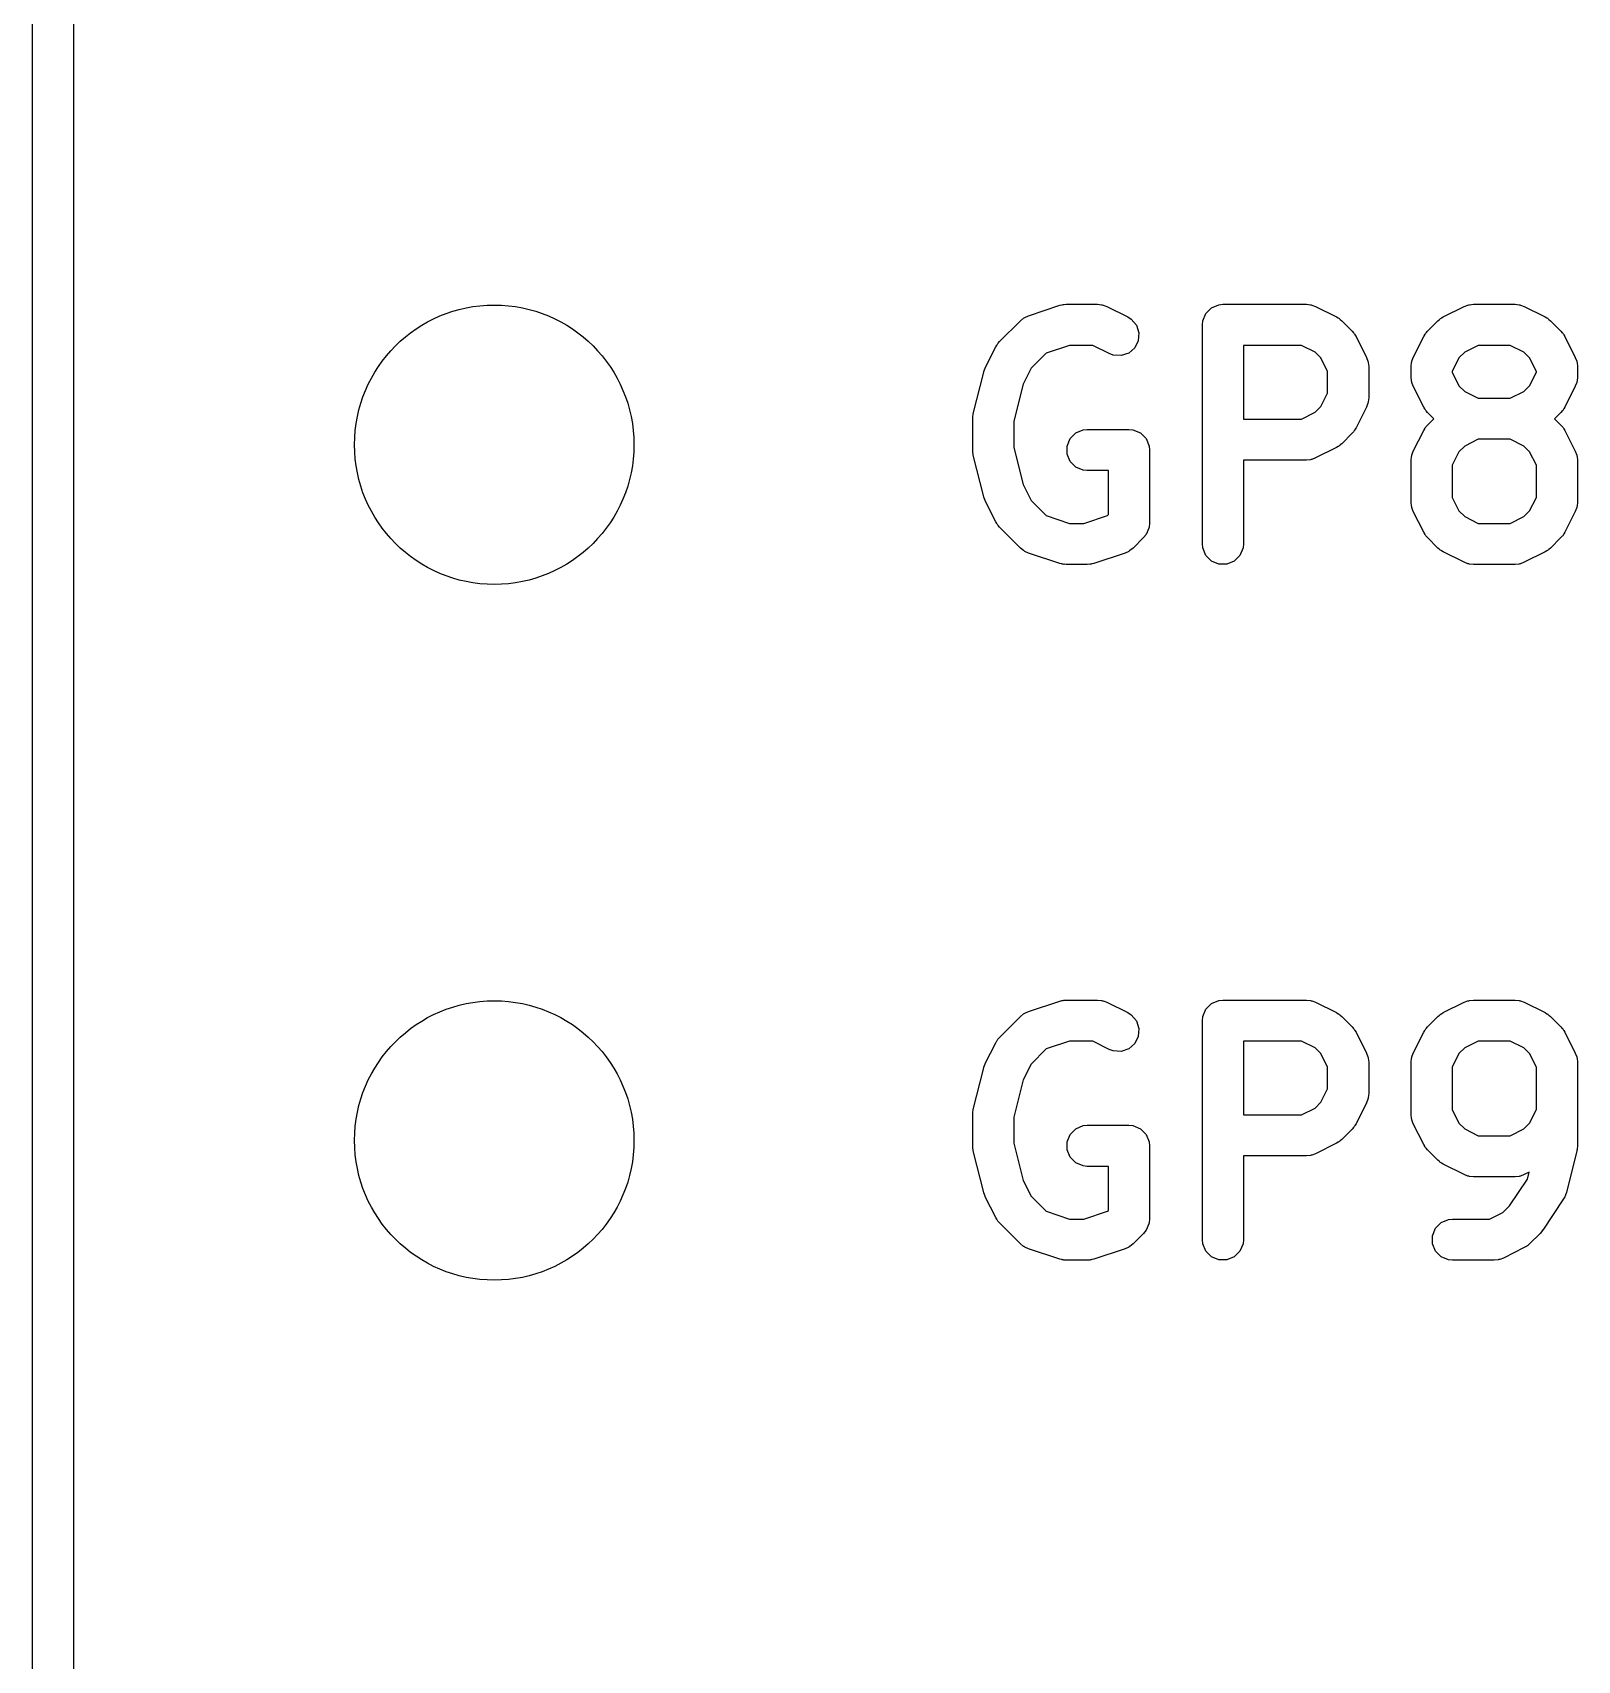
# Model space of a CAD drawing. Extents: x 100 to 226, y -132 to -42.
# Drawn here: x 198.82 to 204.45, y -81.53 to -75.59 of the extents above; entities that cross this region are included whole.
import ezdxf

# ---------------------------------------------------------------- set-up
doc = ezdxf.new("R2010")
doc.units = 0
doc.layers.add('BLACK', color=7, linetype='CONTINUOUS')

msp = doc.modelspace()

# ---------------------------------------------------------------- linework, layer by layer
at = {"layer": 'BLACK', "linetype": 'CONTINUOUS'}
for p, q in [((198.81625, -101.32375), (198.81625, -50.32375)), ((198.96625, -53.06575), (198.96625, -101.24875)), ((202.451342, -76.622989), (202.565628, -76.584894)), ((202.565628, -76.584894), (202.572881, -76.583244)), ((202.572881, -76.583244), (202.574713, -76.582486)), ((202.574713, -76.582486), (202.577367, -76.582224)), ((202.577367, -76.582224), (202.579965, -76.581634)), ((202.579965, -76.581634), (202.581939, -76.581774)), ((202.581939, -76.581774), (202.589345, -76.581045)), ((202.589345, -76.581045), (202.703631, -76.581045)), ((202.703631, -76.581045), (202.718263, -76.582486)), ((202.718263, -76.582486), (202.720752, -76.583517)), ((202.720752, -76.583517), (202.72344, -76.583708)), ((202.72344, -76.583708), (202.737172, -76.588963)), ((202.737172, -76.588963), (202.813362, -76.627058)), ((203.098414, -76.614377), (203.119106, -76.593685)), ((203.119106, -76.593685), (203.146142, -76.582486)), ((203.146142, -76.582486), (203.160774, -76.581045)), ((203.160774, -76.581045), (203.465536, -76.581045)), ((203.465536, -76.581045), (203.480168, -76.582486)), ((203.480168, -76.582486), (203.482657, -76.583517)), ((203.482657, -76.583517), (203.485345, -76.583708)), ((203.485345, -76.583708), (203.499077, -76.588963)), ((203.499077, -76.588963), (203.575267, -76.627058)), ((203.965328, -76.627058), (204.041518, -76.588963)), ((204.041518, -76.588963), (204.05525, -76.583708)), ((204.05525, -76.583708), (204.057937, -76.583517)), ((204.057937, -76.583517), (204.060427, -76.582486)), ((204.060427, -76.582486), (204.075059, -76.581045)), ((204.075059, -76.581045), (204.22744, -76.581045)), ((204.22744, -76.581045), (204.242072, -76.582486)), ((204.242072, -76.582486), (204.244561, -76.583517)), ((204.244561, -76.583517), (204.247249, -76.583708)), ((204.247249, -76.583708), (204.260981, -76.588963)), ((204.260981, -76.588963), (204.337172, -76.627058)), ((202.345836, -76.717297), (202.422026, -76.641107)), ((202.422026, -76.641107), (202.433391, -76.631779)), ((202.433391, -76.631779), (202.435883, -76.630746)), ((202.435883, -76.630746), (202.437917, -76.628983)), ((202.437917, -76.628983), (202.451342, -76.622989)), ((202.813362, -76.627058), (202.825805, -76.63489)), ((202.825805, -76.63489), (202.844978, -76.656998)), ((202.844978, -76.656998), (202.854232, -76.684759)), ((203.085774, -76.656045), (203.087215, -76.641413)), ((203.085774, -77.456045), (203.085774, -76.656045)), ((203.087215, -76.641413), (203.098414, -76.614377)), ((203.575267, -76.627058), (203.581566, -76.631022)), ((203.581566, -76.631022), (203.583394, -76.63178)), ((203.583394, -76.63178), (203.58545, -76.633468)), ((203.58545, -76.633468), (203.58771, -76.63489)), ((203.58771, -76.63489), (203.589009, -76.636388)), ((203.589009, -76.636388), (203.594759, -76.641107)), ((203.594759, -76.641107), (203.632854, -76.679202)), ((203.907741, -76.679202), (203.945836, -76.641107)), ((203.945836, -76.641107), (203.951585, -76.636388)), ((203.951585, -76.636388), (203.952885, -76.63489)), ((203.952885, -76.63489), (203.955144, -76.633468)), ((203.955144, -76.633468), (203.957201, -76.63178)), ((203.957201, -76.63178), (203.959028, -76.631022)), ((203.959028, -76.631022), (203.965328, -76.627058)), ((204.337172, -76.627058), (204.343471, -76.631022)), ((204.343471, -76.631022), (204.345299, -76.63178)), ((204.345299, -76.63178), (204.347355, -76.633468)), ((204.347355, -76.633468), (204.349615, -76.63489)), ((204.349615, -76.63489), (204.350914, -76.636388)), ((204.350914, -76.636388), (204.356664, -76.641107)), ((204.356664, -76.641107), (204.394759, -76.679202)), ((202.339619, -76.724346), (202.341117, -76.723046)), ((202.341117, -76.723046), (202.345836, -76.717297)), ((202.852158, -76.713949), (202.839071, -76.740124)), ((202.854232, -76.684759), (202.852158, -76.713949)), ((203.632854, -76.679202), (203.637574, -76.684954)), ((203.637574, -76.684954), (203.63907, -76.686251)), ((203.63907, -76.686251), (203.640489, -76.688505)), ((203.640489, -76.688505), (203.642181, -76.690567)), ((203.642181, -76.690567), (203.642939, -76.692397)), ((203.642939, -76.692397), (203.646903, -76.698694)), ((203.646903, -76.698694), (203.684999, -76.774884)), ((203.855596, -76.774885), (203.893692, -76.698694)), ((203.893692, -76.698694), (203.897655, -76.692397)), ((203.897655, -76.692397), (203.898414, -76.690567)), ((203.898414, -76.690567), (203.900105, -76.688505)), ((203.900105, -76.688505), (203.901525, -76.686251)), ((203.901525, -76.686251), (203.90302, -76.684954)), ((203.90302, -76.684954), (203.907741, -76.679202)), ((204.394759, -76.679202), (204.399477, -76.684951)), ((204.399477, -76.684951), (204.400976, -76.686251)), ((204.400976, -76.686251), (204.402397, -76.68851)), ((204.402397, -76.68851), (204.404086, -76.690567)), ((204.404086, -76.690567), (204.404843, -76.692394)), ((204.404843, -76.692394), (204.408808, -76.698694)), ((204.408808, -76.698694), (204.446903, -76.774885)), ((202.293692, -76.81298), (202.331787, -76.736789)), ((202.331787, -76.736789), (202.335751, -76.730489)), ((202.335751, -76.730489), (202.336509, -76.728662)), ((202.336509, -76.728662), (202.338197, -76.726605)), ((202.338197, -76.726605), (202.339619, -76.724346)), ((202.515572, -76.759692), (202.460508, -76.814756)), ((202.601515, -76.731045), (202.515572, -76.759692)), ((202.685926, -76.731045), (202.601515, -76.731045)), ((202.74628, -76.761222), (202.685926, -76.731045)), ((202.760012, -76.766477), (202.74628, -76.761222)), ((202.789202, -76.768551), (202.760012, -76.766477)), ((202.816963, -76.759297), (202.789202, -76.768551)), ((202.839071, -76.740124), (202.816963, -76.759297)), ((203.447831, -76.731045), (203.235774, -76.731045)), ((203.235774, -76.731045), (203.235774, -77.000092)), ((203.497299, -76.755779), (203.447831, -76.731045)), ((203.518182, -76.776662), (203.497299, -76.755779)), ((203.542917, -76.826131), (203.518182, -76.776662)), ((203.684999, -76.774884), (203.690254, -76.788616)), ((203.850341, -76.788616), (203.855596, -76.774885)), ((204.022413, -76.776661), (203.997678, -76.826131)), ((204.043296, -76.755779), (204.022413, -76.776661)), ((204.092764, -76.731045), (204.043296, -76.755779)), ((204.209735, -76.731045), (204.092764, -76.731045)), ((204.259204, -76.755779), (204.209735, -76.731045)), ((204.280086, -76.776661), (204.259204, -76.755779)), ((204.304821, -76.82613), (204.280086, -76.776661)), ((204.446903, -76.774885), (204.452158, -76.788617)), ((202.249917, -76.980711), (202.288013, -76.82833)), ((202.288013, -76.82833), (202.288398, -76.82725)), ((202.288398, -76.82725), (202.288437, -76.826712)), ((202.288437, -76.826712), (202.290761, -76.820636)), ((202.290761, -76.820636), (202.29296, -76.814485)), ((202.29296, -76.814485), (202.293282, -76.814049)), ((202.293282, -76.814049), (202.293692, -76.81298)), ((202.460508, -76.814756), (202.431538, -76.872696)), ((203.542917, -76.905005), (203.542917, -76.826131)), ((203.690254, -76.788616), (203.690445, -76.791305)), ((203.690445, -76.791305), (203.691476, -76.793794)), ((203.691476, -76.793794), (203.692917, -76.808426)), ((203.692917, -76.808426), (203.692917, -76.922711)), ((203.847678, -76.808426), (203.849119, -76.793794)), ((203.847678, -76.846521), (203.847678, -76.808426)), ((203.849119, -76.793794), (203.850149, -76.791305)), ((203.850149, -76.791305), (203.850341, -76.788616)), ((203.997678, -76.826131), (203.997678, -76.828815)), ((203.997678, -76.828815), (204.022412, -76.878283)), ((204.280086, -76.878284), (204.304821, -76.828816)), ((204.304821, -76.828816), (204.304821, -76.82613)), ((204.452158, -76.788617), (204.452348, -76.791304)), ((204.452348, -76.791304), (204.45338, -76.793794)), ((204.45338, -76.793794), (204.454821, -76.808426)), ((204.454821, -76.808426), (204.454821, -76.846521)), ((202.431538, -76.872696), (202.397678, -77.008137)), ((203.849119, -76.861153), (203.847678, -76.846521)), ((203.850149, -76.863641), (203.849119, -76.861153)), ((203.850341, -76.866331), (203.850149, -76.863641)), ((203.855596, -76.880063), (203.850341, -76.866331)), ((203.893692, -76.956252), (203.855596, -76.880063)), ((204.022412, -76.878283), (204.043296, -76.899168)), ((204.043296, -76.899168), (204.092764, -76.923902)), ((204.209735, -76.923902), (204.259203, -76.899168)), ((204.259203, -76.899168), (204.280086, -76.878284)), ((204.446903, -76.880062), (204.408808, -76.956252)), ((204.452158, -76.86633), (204.446903, -76.880062)), ((204.452348, -76.863642), (204.452158, -76.86633)), ((204.45338, -76.861153), (204.452348, -76.863642)), ((204.454821, -76.846521), (204.45338, -76.861153)), ((203.497299, -76.975358), (203.518182, -76.954474)), ((203.518182, -76.954474), (203.542917, -76.905005)), ((203.684999, -76.956253), (203.646903, -77.032443)), ((203.690254, -76.942521), (203.684999, -76.956253)), ((203.690445, -76.939831), (203.690254, -76.942521)), ((203.691476, -76.937343), (203.690445, -76.939831)), ((203.692917, -76.922711), (203.691476, -76.937343)), ((203.897654, -76.962546), (203.893692, -76.956252)), ((204.092764, -76.923902), (204.209735, -76.923902)), ((204.408808, -76.956252), (204.404844, -76.962548)), ((202.247678, -76.998902), (202.247929, -76.996348)), ((202.247678, -77.113188), (202.247678, -76.998902)), ((202.247767, -76.995256), (202.248576, -76.989781)), ((202.247929, -76.996348), (202.247767, -76.995256)), ((202.248576, -76.989781), (202.249119, -76.98427)), ((202.249119, -76.98427), (202.249541, -76.983249)), ((202.249541, -76.983249), (202.249917, -76.980711)), ((202.397678, -77.008137), (202.397678, -77.103952)), ((203.235774, -77.000092), (203.447831, -77.000092)), ((203.447831, -77.000092), (203.497299, -76.975358)), ((203.898413, -76.964378), (203.897654, -76.962546)), ((203.900106, -76.966441), (203.898413, -76.964378)), ((203.901525, -76.968695), (203.900106, -76.966441)), ((203.903019, -76.969991), (203.901525, -76.968695)), ((203.90774, -76.975743), (203.903019, -76.969991)), ((203.930898, -76.998901), (203.90774, -76.975743)), ((203.907741, -77.022059), (203.930898, -76.998901)), ((204.39476, -76.975743), (204.371601, -76.998901)), ((204.371601, -76.998901), (204.394759, -77.022059)), ((204.399477, -76.969994), (204.39476, -76.975743)), ((204.400976, -76.968695), (204.399477, -76.969994)), ((204.402397, -76.966436), (204.400976, -76.968695)), ((204.404087, -76.964378), (204.402397, -76.966436)), ((204.404844, -76.962548), (204.404087, -76.964378)), ((202.591977, -77.098556), (202.603176, -77.07152)), ((202.603176, -77.07152), (202.623868, -77.050828)), ((202.623868, -77.050828), (202.650904, -77.039629)), ((202.650904, -77.039629), (202.665536, -77.038188)), ((202.665536, -77.038188), (202.817917, -77.038188)), ((202.817917, -77.038188), (202.832549, -77.039629)), ((202.832549, -77.039629), (202.859585, -77.050828)), ((202.859585, -77.050828), (202.880277, -77.07152)), ((202.880277, -77.07152), (202.891476, -77.098556)), ((203.632854, -77.051935), (203.594759, -77.09003)), ((203.637574, -77.046182), (203.632854, -77.051935)), ((203.63907, -77.044886), (203.637574, -77.046182)), ((203.640489, -77.042631), (203.63907, -77.044886)), ((203.642181, -77.04057), (203.640489, -77.042631)), ((203.642939, -77.038739), (203.642181, -77.04057)), ((203.646903, -77.032443), (203.642939, -77.038739)), ((203.855596, -77.117742), (203.893692, -77.041551)), ((203.893692, -77.041551), (203.897655, -77.035254)), ((203.897655, -77.035254), (203.898414, -77.033424)), ((203.898414, -77.033424), (203.900105, -77.031362)), ((203.900105, -77.031362), (203.901525, -77.029108)), ((203.901525, -77.029108), (203.90302, -77.027811)), ((203.90302, -77.027811), (203.907741, -77.022059)), ((204.092764, -77.073902), (204.043296, -77.098636)), ((204.209735, -77.073902), (204.092764, -77.073902)), ((204.259204, -77.098636), (204.209735, -77.073902)), ((204.394759, -77.022059), (204.399477, -77.027808)), ((204.399477, -77.027808), (204.400976, -77.029108)), ((204.400976, -77.029108), (204.402397, -77.031367)), ((204.402397, -77.031367), (204.404086, -77.033424)), ((204.404086, -77.033424), (204.404843, -77.035251)), ((204.404843, -77.035251), (204.408808, -77.041551)), ((204.408808, -77.041551), (204.446903, -77.117742)), ((202.247929, -77.115741), (202.247678, -77.113188)), ((202.247767, -77.116834), (202.247929, -77.115741)), ((202.248576, -77.122308), (202.247767, -77.116834)), ((202.249119, -77.12782), (202.248576, -77.122308)), ((202.249541, -77.12884), (202.249119, -77.12782)), ((202.249917, -77.131379), (202.249541, -77.12884)), ((202.288013, -77.28376), (202.249917, -77.131379)), ((202.397678, -77.103952), (202.431538, -77.239392)), ((202.591977, -77.12782), (202.591977, -77.098556)), ((202.603176, -77.154856), (202.591977, -77.12782)), ((202.891476, -77.098556), (202.892917, -77.113188)), ((202.892917, -77.113188), (202.892917, -77.379854)), ((203.575267, -77.104079), (203.499077, -77.142174)), ((203.581566, -77.100114), (203.575267, -77.104079)), ((203.583394, -77.099357), (203.581566, -77.100114)), ((203.58545, -77.097668), (203.583394, -77.099357)), ((203.58771, -77.096247), (203.58545, -77.097668)), ((203.589009, -77.094748), (203.58771, -77.096247)), ((203.594759, -77.09003), (203.589009, -77.094748)), ((203.847678, -77.151283), (203.849119, -77.136651)), ((203.849119, -77.136651), (203.850149, -77.134162)), ((203.850149, -77.134162), (203.850341, -77.131473)), ((203.850341, -77.131473), (203.855596, -77.117742)), ((204.022413, -77.119518), (203.997678, -77.168988)), ((204.043296, -77.098636), (204.022413, -77.119518)), ((204.280086, -77.119518), (204.259204, -77.098636)), ((204.304821, -77.168987), (204.280086, -77.119518)), ((204.446903, -77.117742), (204.452158, -77.131474)), ((204.452158, -77.131474), (204.452348, -77.134161)), ((204.452348, -77.134161), (204.45338, -77.136651)), ((204.45338, -77.136651), (204.454821, -77.151283)), ((202.623868, -77.175548), (202.603176, -77.154856)), ((202.650904, -77.186747), (202.623868, -77.175548)), ((202.665536, -77.188188), (202.650904, -77.186747)), ((202.742917, -77.188188), (202.665536, -77.188188)), ((202.742917, -77.348788), (202.742917, -77.188188)), ((203.465536, -77.150092), (203.235774, -77.150092)), ((203.235774, -77.150092), (203.235774, -77.456045)), ((203.480168, -77.148651), (203.465536, -77.150092)), ((203.482657, -77.147619), (203.480168, -77.148651)), ((203.485345, -77.147429), (203.482657, -77.147619)), ((203.499077, -77.142174), (203.485345, -77.147429)), ((203.847678, -77.303664), (203.847678, -77.151283)), ((203.997678, -77.168988), (203.997678, -77.285958)), ((204.304821, -77.285959), (204.304821, -77.168987)), ((204.454821, -77.151283), (204.454821, -77.303664)), ((202.431538, -77.239392), (202.460508, -77.297332)), ((202.288398, -77.284839), (202.288013, -77.28376)), ((202.288437, -77.285378), (202.288398, -77.284839)), ((202.290761, -77.291453), (202.288437, -77.285378)), ((202.29296, -77.297605), (202.290761, -77.291453)), ((202.293282, -77.29804), (202.29296, -77.297605)), ((202.293692, -77.29911), (202.293282, -77.29804)), ((202.331787, -77.3753), (202.293692, -77.29911)), ((202.460508, -77.297332), (202.515573, -77.352398)), ((203.849119, -77.318296), (203.847678, -77.303664)), ((203.997678, -77.285958), (204.022412, -77.335426)), ((204.280086, -77.335427), (204.304821, -77.285959)), ((204.454821, -77.303664), (204.45338, -77.318296)), ((202.33575, -77.381596), (202.331787, -77.3753)), ((202.515573, -77.352398), (202.601515, -77.381045)), ((202.653366, -77.381045), (202.739307, -77.352398)), ((202.739307, -77.352398), (202.742917, -77.348788)), ((203.850149, -77.320784), (203.849119, -77.318296)), ((203.850341, -77.323474), (203.850149, -77.320784)), ((203.855596, -77.337206), (203.850341, -77.323474)), ((203.893692, -77.413395), (203.855596, -77.337206)), ((204.022412, -77.335426), (204.043296, -77.356311)), ((204.043296, -77.356311), (204.092764, -77.381045)), ((204.209735, -77.381045), (204.259203, -77.356311)), ((204.259203, -77.356311), (204.280086, -77.335427)), ((204.446903, -77.337205), (204.408808, -77.413395)), ((204.452158, -77.323473), (204.446903, -77.337205)), ((204.452348, -77.320785), (204.452158, -77.323473)), ((204.45338, -77.318296), (204.452348, -77.320785)), ((202.336508, -77.383426), (202.33575, -77.381596)), ((202.338197, -77.385484), (202.336508, -77.383426)), ((202.339619, -77.387743), (202.338197, -77.385484)), ((202.341117, -77.389042), (202.339619, -77.387743)), ((202.345836, -77.394792), (202.341117, -77.389042)), ((202.422026, -77.470983), (202.345836, -77.394792)), ((202.601515, -77.381045), (202.653366, -77.381045)), ((202.87095, -77.432887), (202.832854, -77.470983)), ((202.880278, -77.421522), (202.87095, -77.432887)), ((202.889962, -77.398141), (202.880278, -77.421522)), ((202.891476, -77.394486), (202.889962, -77.398141)), ((202.892917, -77.379854), (202.891476, -77.394486)), ((203.897654, -77.419689), (203.893692, -77.413395)), ((203.898413, -77.421521), (203.897654, -77.419689)), ((203.900106, -77.423584), (203.898413, -77.421521)), ((203.901525, -77.425838), (203.900106, -77.423584)), ((203.903019, -77.427134), (203.901525, -77.425838)), ((203.90774, -77.432886), (203.903019, -77.427134)), ((203.945835, -77.470982), (203.90774, -77.432886)), ((204.092764, -77.381045), (204.209735, -77.381045)), ((204.39476, -77.432886), (204.356665, -77.470982)), ((204.399477, -77.427137), (204.39476, -77.432886)), ((204.400976, -77.425838), (204.399477, -77.427137)), ((204.402397, -77.423579), (204.400976, -77.425838)), ((204.404087, -77.421521), (204.402397, -77.423579)), ((204.404844, -77.419691), (204.404087, -77.421521)), ((204.408808, -77.413395), (204.404844, -77.419691)), ((202.433391, -77.48031), (202.422026, -77.470983)), ((202.435881, -77.481341), (202.433391, -77.48031)), ((202.437917, -77.483107), (202.435881, -77.481341)), ((202.451342, -77.489101), (202.437917, -77.483107)), ((202.565628, -77.527196), (202.451342, -77.489101)), ((202.803538, -77.489101), (202.689253, -77.527196)), ((202.816964, -77.483107), (202.803538, -77.489101)), ((202.819, -77.48134), (202.816964, -77.483107)), ((202.821489, -77.48031), (202.819, -77.48134)), ((202.832854, -77.470983), (202.821489, -77.48031)), ((203.087215, -77.470677), (203.085774, -77.456045)), ((203.098414, -77.497713), (203.087215, -77.470677)), ((203.234333, -77.470677), (203.223134, -77.497713)), ((203.235774, -77.456045), (203.234333, -77.470677)), ((203.951586, -77.475702), (203.945835, -77.470982)), ((203.952885, -77.4772), (203.951586, -77.475702)), ((203.95514, -77.478619), (203.952885, -77.4772)), ((203.9572, -77.48031), (203.95514, -77.478619)), ((203.95903, -77.481068), (203.9572, -77.48031)), ((203.965328, -77.485032), (203.95903, -77.481068)), ((204.041518, -77.523127), (203.965328, -77.485032)), ((204.337172, -77.485032), (204.260981, -77.523127)), ((204.343471, -77.481067), (204.337172, -77.485032)), ((204.345299, -77.48031), (204.343471, -77.481067)), ((204.347355, -77.478622), (204.345299, -77.48031)), ((204.349615, -77.4772), (204.347355, -77.478622)), ((204.350915, -77.4757), (204.349615, -77.4772)), ((204.356665, -77.470982), (204.350915, -77.4757)), ((202.572881, -77.528845), (202.565628, -77.527196)), ((202.574713, -77.529604), (202.572881, -77.528845)), ((202.577367, -77.529865), (202.574713, -77.529604)), ((202.579965, -77.530456), (202.577367, -77.529865)), ((202.581939, -77.530315), (202.579965, -77.530456)), ((202.589345, -77.531045), (202.581939, -77.530315)), ((202.665536, -77.531045), (202.589345, -77.531045)), ((202.672941, -77.530315), (202.665536, -77.531045)), ((202.674916, -77.530456), (202.672941, -77.530315)), ((202.677513, -77.529865), (202.674916, -77.530456)), ((202.680168, -77.529604), (202.677513, -77.529865)), ((202.681999, -77.528845), (202.680168, -77.529604)), ((202.689253, -77.527196), (202.681999, -77.528845)), ((203.119106, -77.518405), (203.098414, -77.497713)), ((203.146142, -77.529604), (203.119106, -77.518405)), ((203.175406, -77.529604), (203.146142, -77.529604)), ((203.202442, -77.518405), (203.175406, -77.529604)), ((203.223134, -77.497713), (203.202442, -77.518405)), ((204.05525, -77.528382), (204.041518, -77.523127)), ((204.057937, -77.528572), (204.05525, -77.528382)), ((204.060427, -77.529604), (204.057937, -77.528572)), ((204.075059, -77.531045), (204.060427, -77.529604)), ((204.22744, -77.531045), (204.075059, -77.531045)), ((204.242072, -77.529604), (204.22744, -77.531045)), ((204.244561, -77.528572), (204.242072, -77.529604)), ((204.247249, -77.528382), (204.244561, -77.528572)), ((204.260981, -77.523127), (204.247249, -77.528382)), ((202.451342, -79.162989), (202.565628, -79.124894)), ((202.565628, -79.124894), (202.572881, -79.123244)), ((202.572881, -79.123244), (202.574713, -79.122486)), ((202.574713, -79.122486), (202.577367, -79.122224)), ((202.577367, -79.122224), (202.579965, -79.121634)), ((202.579965, -79.121634), (202.581939, -79.121774)), ((202.581939, -79.121774), (202.589345, -79.121045)), ((202.589345, -79.121045), (202.703631, -79.121045)), ((202.703631, -79.121045), (202.718263, -79.122486)), ((202.718263, -79.122486), (202.720752, -79.123517)), ((202.720752, -79.123517), (202.72344, -79.123708)), ((202.72344, -79.123708), (202.737172, -79.128963)), ((202.737172, -79.128963), (202.813362, -79.167058)), ((203.087215, -79.181413), (203.098414, -79.154377)), ((203.098414, -79.154377), (203.119106, -79.133685)), ((203.119106, -79.133685), (203.146142, -79.122486)), ((203.146142, -79.122486), (203.160774, -79.121045)), ((203.160774, -79.121045), (203.465536, -79.121045)), ((203.465536, -79.121045), (203.480168, -79.122486)), ((203.480168, -79.122486), (203.482657, -79.123517)), ((203.482657, -79.123517), (203.485345, -79.123708)), ((203.485345, -79.123708), (203.499077, -79.128963)), ((203.499077, -79.128963), (203.575267, -79.167058)), ((203.965328, -79.167058), (204.041518, -79.128963)), ((204.041518, -79.128963), (204.05525, -79.123708)), ((204.05525, -79.123708), (204.057937, -79.123517)), ((204.057937, -79.123517), (204.060427, -79.122486)), ((204.060427, -79.122486), (204.075059, -79.121045)), ((204.075059, -79.121045), (204.22744, -79.121045)), ((204.22744, -79.121045), (204.242072, -79.122486)), ((204.242072, -79.122486), (204.244561, -79.123517)), ((204.244561, -79.123517), (204.247249, -79.123708)), ((204.247249, -79.123708), (204.260981, -79.128963)), ((204.260981, -79.128963), (204.337172, -79.167058)), ((202.345836, -79.257297), (202.422026, -79.181107)), ((202.422026, -79.181107), (202.433391, -79.171779)), ((202.433391, -79.171779), (202.435883, -79.170746)), ((202.435883, -79.170746), (202.437917, -79.168983)), ((202.437917, -79.168983), (202.451342, -79.162989)), ((202.813362, -79.167058), (202.825805, -79.17489)), ((202.825805, -79.17489), (202.844978, -79.196998)), ((202.844978, -79.196998), (202.854232, -79.224759)), ((203.085774, -79.196045), (203.087215, -79.181413)), ((203.085774, -79.996045), (203.085774, -79.196045)), ((203.575267, -79.167058), (203.581566, -79.171022)), ((203.581566, -79.171022), (203.583394, -79.17178)), ((203.583394, -79.17178), (203.58545, -79.173468)), ((203.58545, -79.173468), (203.58771, -79.17489)), ((203.58771, -79.17489), (203.589009, -79.176388)), ((203.589009, -79.176388), (203.594759, -79.181107)), ((203.594759, -79.181107), (203.632854, -79.219202)), ((203.907741, -79.219202), (203.945836, -79.181107)), ((203.945836, -79.181107), (203.951585, -79.176388)), ((203.951585, -79.176388), (203.952885, -79.17489)), ((203.952885, -79.17489), (203.955144, -79.173468)), ((203.955144, -79.173468), (203.957201, -79.17178)), ((203.957201, -79.17178), (203.959028, -79.171022)), ((203.959028, -79.171022), (203.965328, -79.167058)), ((204.337172, -79.167058), (204.343471, -79.171022)), ((204.343471, -79.171022), (204.345299, -79.17178)), ((204.345299, -79.17178), (204.347355, -79.173468)), ((204.347355, -79.173468), (204.349615, -79.17489)), ((204.349615, -79.17489), (204.350914, -79.176388)), ((204.350914, -79.176388), (204.356664, -79.181107)), ((204.356664, -79.181107), (204.394759, -79.219202)), ((202.293692, -79.35298), (202.331787, -79.276789)), ((202.331787, -79.276789), (202.335751, -79.270489)), ((202.335751, -79.270489), (202.336509, -79.268662)), ((202.336509, -79.268662), (202.338197, -79.266605)), ((202.338197, -79.266605), (202.339619, -79.264346)), ((202.339619, -79.264346), (202.341117, -79.263046)), ((202.341117, -79.263046), (202.345836, -79.257297)), ((202.601515, -79.271045), (202.515572, -79.299692)), ((202.685926, -79.271045), (202.601515, -79.271045)), ((202.74628, -79.301222), (202.685926, -79.271045)), ((202.852158, -79.253949), (202.839071, -79.280124)), ((202.854232, -79.224759), (202.852158, -79.253949)), ((203.447831, -79.271045), (203.235774, -79.271045)), ((203.235774, -79.271045), (203.235774, -79.540092)), ((203.497299, -79.295779), (203.447831, -79.271045)), ((203.632854, -79.219202), (203.637574, -79.224954)), ((203.637574, -79.224954), (203.63907, -79.226251)), ((203.63907, -79.226251), (203.640489, -79.228505)), ((203.640489, -79.228505), (203.642181, -79.230567)), ((203.642181, -79.230567), (203.642939, -79.232397)), ((203.642939, -79.232397), (203.646903, -79.238694)), ((203.646903, -79.238694), (203.684999, -79.314884)), ((203.855596, -79.314885), (203.893692, -79.238694)), ((203.893692, -79.238694), (203.897655, -79.232397)), ((203.897655, -79.232397), (203.898414, -79.230567)), ((203.898414, -79.230567), (203.900105, -79.228505)), ((203.900105, -79.228505), (203.901525, -79.226251)), ((203.901525, -79.226251), (203.90302, -79.224954)), ((203.90302, -79.224954), (203.907741, -79.219202)), ((204.092764, -79.271045), (204.043296, -79.295779)), ((204.209735, -79.271045), (204.092764, -79.271045)), ((204.259204, -79.295779), (204.209735, -79.271045)), ((204.394759, -79.219202), (204.399477, -79.224951)), ((204.399477, -79.224951), (204.400976, -79.226251)), ((204.400976, -79.226251), (204.402397, -79.22851)), ((204.402397, -79.22851), (204.404086, -79.230567)), ((204.404086, -79.230567), (204.404843, -79.232394)), ((204.404843, -79.232394), (204.408808, -79.238694)), ((204.408808, -79.238694), (204.446903, -79.314885)), ((202.515572, -79.299692), (202.460508, -79.354756)), ((202.760012, -79.306477), (202.74628, -79.301222)), ((202.789202, -79.308551), (202.760012, -79.306477)), ((202.816963, -79.299297), (202.789202, -79.308551)), ((202.839071, -79.280124), (202.816963, -79.299297)), ((203.518182, -79.316662), (203.497299, -79.295779)), ((203.542917, -79.366131), (203.518182, -79.316662)), ((203.684999, -79.314884), (203.690254, -79.328616)), ((203.690254, -79.328616), (203.690445, -79.331305)), ((203.690445, -79.331305), (203.691476, -79.333794)), ((203.691476, -79.333794), (203.692917, -79.348426)), ((203.847678, -79.348426), (203.849119, -79.333794)), ((203.849119, -79.333794), (203.850149, -79.331305)), ((203.850149, -79.331305), (203.850341, -79.328616)), ((203.850341, -79.328616), (203.855596, -79.314885)), ((204.022413, -79.316661), (203.997678, -79.366131)), ((204.043296, -79.295779), (204.022413, -79.316661)), ((204.280086, -79.316661), (204.259204, -79.295779)), ((204.304821, -79.36613), (204.280086, -79.316661)), ((204.446903, -79.314885), (204.452158, -79.328617)), ((204.452158, -79.328617), (204.452348, -79.331304)), ((204.452348, -79.331304), (204.45338, -79.333794)), ((204.45338, -79.333794), (204.454821, -79.348426)), ((202.249917, -79.520711), (202.288013, -79.36833)), ((202.288013, -79.36833), (202.288398, -79.36725)), ((202.288398, -79.36725), (202.288437, -79.366712)), ((202.288437, -79.366712), (202.290761, -79.360636)), ((202.290761, -79.360636), (202.29296, -79.354485)), ((202.29296, -79.354485), (202.293282, -79.354049)), ((202.293282, -79.354049), (202.293692, -79.35298)), ((202.460508, -79.354756), (202.431538, -79.412696)), ((203.542917, -79.445005), (203.542917, -79.366131)), ((203.692917, -79.348426), (203.692917, -79.462711)), ((203.847678, -79.538902), (203.847678, -79.348426)), ((203.997678, -79.366131), (203.997678, -79.521196)), ((204.304821, -79.521197), (204.304821, -79.36613)), ((204.454821, -79.348426), (204.454821, -79.653188)), ((202.431538, -79.412696), (202.397678, -79.548137)), ((203.518182, -79.494474), (203.542917, -79.445005)), ((203.447831, -79.540092), (203.497299, -79.515358)), ((203.497299, -79.515358), (203.518182, -79.494474)), ((203.684999, -79.496253), (203.646903, -79.572443)), ((203.690254, -79.482521), (203.684999, -79.496253)), ((203.690445, -79.479831), (203.690254, -79.482521)), ((203.691476, -79.477343), (203.690445, -79.479831)), ((203.692917, -79.462711), (203.691476, -79.477343)), ((202.247678, -79.538902), (202.247929, -79.536348)), ((202.247678, -79.653188), (202.247678, -79.538902)), ((202.247767, -79.535256), (202.248576, -79.529781)), ((202.247929, -79.536348), (202.247767, -79.535256)), ((202.248576, -79.529781), (202.249119, -79.52427)), ((202.249119, -79.52427), (202.249541, -79.523249)), ((202.249541, -79.523249), (202.249917, -79.520711)), ((202.397678, -79.548137), (202.397678, -79.643952)), ((203.235774, -79.540092), (203.447831, -79.540092)), ((203.646903, -79.572443), (203.642939, -79.578739)), ((203.849119, -79.553534), (203.847678, -79.538902)), ((203.850149, -79.556022), (203.849119, -79.553534)), ((203.850341, -79.558712), (203.850149, -79.556022)), ((203.855596, -79.572444), (203.850341, -79.558712)), ((203.893692, -79.648633), (203.855596, -79.572444)), ((203.997678, -79.521196), (204.022412, -79.570664)), ((204.022412, -79.570664), (204.043296, -79.591549)), ((204.259203, -79.591549), (204.280086, -79.570665)), ((204.280086, -79.570665), (204.304821, -79.521197)), ((202.591977, -79.638556), (202.603176, -79.61152)), ((202.603176, -79.61152), (202.623868, -79.590828)), ((202.623868, -79.590828), (202.650904, -79.579629)), ((202.650904, -79.579629), (202.665536, -79.578188)), ((202.665536, -79.578188), (202.817917, -79.578188)), ((202.817917, -79.578188), (202.832549, -79.579629)), ((202.832549, -79.579629), (202.859585, -79.590828)), ((202.859585, -79.590828), (202.880277, -79.61152)), ((202.880277, -79.61152), (202.891476, -79.638556)), ((203.589009, -79.634748), (203.58771, -79.636247)), ((203.594759, -79.63003), (203.589009, -79.634748)), ((203.632854, -79.591935), (203.594759, -79.63003)), ((203.637574, -79.586182), (203.632854, -79.591935)), ((203.63907, -79.584886), (203.637574, -79.586182)), ((203.640489, -79.582631), (203.63907, -79.584886)), ((203.642181, -79.58057), (203.640489, -79.582631)), ((203.642939, -79.578739), (203.642181, -79.58057)), ((204.043296, -79.591549), (204.092764, -79.616283)), ((204.092764, -79.616283), (204.209735, -79.616283)), ((204.209735, -79.616283), (204.259203, -79.591549)), ((202.247929, -79.655741), (202.247678, -79.653188)), ((202.247767, -79.656834), (202.247929, -79.655741)), ((202.248576, -79.662308), (202.247767, -79.656834)), ((202.249119, -79.66782), (202.248576, -79.662308)), ((202.249541, -79.66884), (202.249119, -79.66782)), ((202.249917, -79.671379), (202.249541, -79.66884)), ((202.288013, -79.82376), (202.249917, -79.671379)), ((202.397678, -79.643952), (202.431538, -79.779392)), ((202.591977, -79.66782), (202.591977, -79.638556)), ((202.603176, -79.694856), (202.591977, -79.66782)), ((202.891476, -79.638556), (202.892917, -79.653188)), ((202.892917, -79.653188), (202.892917, -79.919854)), ((203.465536, -79.690092), (203.235774, -79.690092)), ((203.235774, -79.690092), (203.235774, -79.996045)), ((203.480168, -79.688651), (203.465536, -79.690092)), ((203.482657, -79.687619), (203.480168, -79.688651)), ((203.485345, -79.687429), (203.482657, -79.687619)), ((203.499077, -79.682174), (203.485345, -79.687429)), ((203.575267, -79.644079), (203.499077, -79.682174)), ((203.581566, -79.640114), (203.575267, -79.644079)), ((203.583394, -79.639357), (203.581566, -79.640114)), ((203.58545, -79.637668), (203.583394, -79.639357)), ((203.58771, -79.636247), (203.58545, -79.637668)), ((203.897654, -79.654927), (203.893692, -79.648633)), ((203.898413, -79.656759), (203.897654, -79.654927)), ((203.900106, -79.658822), (203.898413, -79.656759)), ((203.901525, -79.661076), (203.900106, -79.658822)), ((203.903019, -79.662372), (203.901525, -79.661076)), ((203.90774, -79.668124), (203.903019, -79.662372)), ((203.945835, -79.70622), (203.90774, -79.668124)), ((204.452582, -79.671378), (204.414487, -79.823759)), ((204.452957, -79.66884), (204.452582, -79.671378)), ((204.45338, -79.66782), (204.452957, -79.66884)), ((204.453921, -79.662317), (204.45338, -79.66782)), ((204.454733, -79.656833), (204.453921, -79.662317)), ((204.454821, -79.653188), (204.454569, -79.655737)), ((204.454569, -79.655737), (204.454733, -79.656833)), ((202.623868, -79.715548), (202.603176, -79.694856)), ((202.650904, -79.726747), (202.623868, -79.715548)), ((202.665536, -79.728188), (202.650904, -79.726747)), ((202.742917, -79.728188), (202.665536, -79.728188)), ((202.742917, -79.888788), (202.742917, -79.728188)), ((203.951586, -79.71094), (203.945835, -79.70622)), ((203.952885, -79.712438), (203.951586, -79.71094)), ((203.95514, -79.713857), (203.952885, -79.712438)), ((203.9572, -79.715548), (203.95514, -79.713857)), ((203.95903, -79.716306), (203.9572, -79.715548)), ((203.965328, -79.72027), (203.95903, -79.716306)), ((204.041518, -79.758365), (203.965328, -79.72027)), ((204.278395, -79.749658), (204.260981, -79.758365)), ((204.272115, -79.774776), (204.278395, -79.749658)), ((202.431538, -79.779392), (202.460508, -79.837332)), ((204.05525, -79.76362), (204.041518, -79.758365)), ((204.057937, -79.76381), (204.05525, -79.76362)), ((204.060427, -79.764842), (204.057937, -79.76381)), ((204.075059, -79.766283), (204.060427, -79.764842)), ((204.22744, -79.766283), (204.075059, -79.766283)), ((204.20725, -79.872073), (204.272115, -79.774776)), ((204.242072, -79.764842), (204.22744, -79.766283)), ((204.244561, -79.76381), (204.242072, -79.764842)), ((204.247249, -79.76362), (204.244561, -79.76381)), ((204.260981, -79.758365), (204.247249, -79.76362)), ((202.288398, -79.824839), (202.288013, -79.82376)), ((202.288437, -79.825378), (202.288398, -79.824839)), ((202.290761, -79.831453), (202.288437, -79.825378)), ((202.29296, -79.837605), (202.290761, -79.831453)), ((202.293282, -79.83804), (202.29296, -79.837605)), ((202.293692, -79.83911), (202.293282, -79.83804)), ((202.331787, -79.9153), (202.293692, -79.83911)), ((202.460508, -79.837332), (202.515573, -79.892398)), ((204.183013, -79.896311), (204.20725, -79.872073)), ((204.40413, -79.847172), (204.32794, -79.961457)), ((204.408436, -79.839093), (204.40413, -79.847172)), ((204.40954, -79.837605), (204.408436, -79.839093)), ((204.410168, -79.835845), (204.40954, -79.837605)), ((204.411047, -79.834198), (204.410168, -79.835845)), ((204.411406, -79.832381), (204.411047, -79.834198)), ((204.414487, -79.823759), (204.411406, -79.832381)), ((202.33575, -79.921596), (202.331787, -79.9153)), ((202.336508, -79.923426), (202.33575, -79.921596)), ((202.338197, -79.925484), (202.336508, -79.923426)), ((202.339619, -79.927743), (202.338197, -79.925484)), ((202.341117, -79.929042), (202.339619, -79.927743)), ((202.345836, -79.934792), (202.341117, -79.929042)), ((202.515573, -79.892398), (202.601515, -79.921045)), ((202.601515, -79.921045), (202.653366, -79.921045)), ((202.653366, -79.921045), (202.739307, -79.892398)), ((202.739307, -79.892398), (202.742917, -79.888788)), ((202.892917, -79.919854), (202.891476, -79.934486)), ((203.957201, -79.933685), (203.984237, -79.922486)), ((203.984237, -79.922486), (203.998869, -79.921045)), ((203.998869, -79.921045), (204.133545, -79.921045)), ((204.133545, -79.921045), (204.183013, -79.896311)), ((202.422026, -80.010983), (202.345836, -79.934792)), ((202.87095, -79.972887), (202.832854, -80.010983)), ((202.880278, -79.961522), (202.87095, -79.972887)), ((202.889962, -79.938141), (202.880278, -79.961522)), ((202.891476, -79.934486), (202.889962, -79.938141)), ((203.92531, -79.981413), (203.936509, -79.954377)), ((203.92531, -80.010677), (203.92531, -79.981413)), ((203.936509, -79.954377), (203.957201, -79.933685)), ((204.318569, -79.972887), (204.280473, -80.010983)), ((204.318602, -79.972846), (204.318569, -79.972887)), ((204.318624, -79.972832), (204.318602, -79.972846)), ((204.323168, -79.967282), (204.318624, -79.972832)), ((204.327897, -79.961522), (204.323168, -79.967282)), ((204.327907, -79.961496), (204.327897, -79.961522)), ((204.32794, -79.961457), (204.327907, -79.961496)), ((202.433391, -80.02031), (202.422026, -80.010983)), ((202.435881, -80.021341), (202.433391, -80.02031)), ((202.437917, -80.023107), (202.435881, -80.021341)), ((202.451342, -80.029101), (202.437917, -80.023107)), ((202.565628, -80.067196), (202.451342, -80.029101)), ((202.803538, -80.029101), (202.689253, -80.067196)), ((202.816964, -80.023107), (202.803538, -80.029101)), ((202.819, -80.02134), (202.816964, -80.023107)), ((202.821489, -80.02031), (202.819, -80.02134)), ((202.832854, -80.010983), (202.821489, -80.02031)), ((203.087215, -80.010677), (203.085774, -79.996045)), ((203.098414, -80.037713), (203.087215, -80.010677)), ((203.119106, -80.058405), (203.098414, -80.037713)), ((203.223134, -80.037713), (203.202442, -80.058405)), ((203.234333, -80.010677), (203.223134, -80.037713)), ((203.235774, -79.996045), (203.234333, -80.010677)), ((203.936509, -80.037713), (203.92531, -80.010677)), ((203.957201, -80.058405), (203.936509, -80.037713)), ((204.260981, -80.025032), (204.184791, -80.063127)), ((204.26728, -80.021067), (204.260981, -80.025032)), ((204.269108, -80.02031), (204.26728, -80.021067)), ((204.271164, -80.018621), (204.269108, -80.02031)), ((204.273424, -80.0172), (204.271164, -80.018621)), ((204.274723, -80.015701), (204.273424, -80.0172)), ((204.280473, -80.010983), (204.274723, -80.015701)), ((202.572881, -80.068845), (202.565628, -80.067196)), ((202.574713, -80.069604), (202.572881, -80.068845)), ((202.577367, -80.069865), (202.574713, -80.069604)), ((202.579965, -80.070456), (202.577367, -80.069865)), ((202.581939, -80.070315), (202.579965, -80.070456)), ((202.589345, -80.071045), (202.581939, -80.070315)), ((202.665536, -80.071045), (202.589345, -80.071045)), ((202.672941, -80.070315), (202.665536, -80.071045)), ((202.674916, -80.070456), (202.672941, -80.070315)), ((202.677513, -80.069865), (202.674916, -80.070456)), ((202.680168, -80.069604), (202.677513, -80.069865)), ((202.681999, -80.068845), (202.680168, -80.069604)), ((202.689253, -80.067196), (202.681999, -80.068845)), ((203.146142, -80.069604), (203.119106, -80.058405)), ((203.175406, -80.069604), (203.146142, -80.069604)), ((203.202442, -80.058405), (203.175406, -80.069604)), ((203.984237, -80.069604), (203.957201, -80.058405)), ((203.998869, -80.071045), (203.984237, -80.069604)), ((204.15125, -80.071045), (203.998869, -80.071045)), ((204.165882, -80.069604), (204.15125, -80.071045)), ((204.168371, -80.068572), (204.165882, -80.069604)), ((204.171059, -80.068382), (204.168371, -80.068572)), ((204.184791, -80.063127), (204.171059, -80.068382))]:
    msp.add_line(p, q, dxfattribs=at)
at = {"layer": 'BLACK'}
for centre in [(200.50125, -77.09375), (200.50125, -79.63375)]:
    msp.add_circle(centre, 0.51, dxfattribs=at)

doc.saveas('drawing.dxf')
